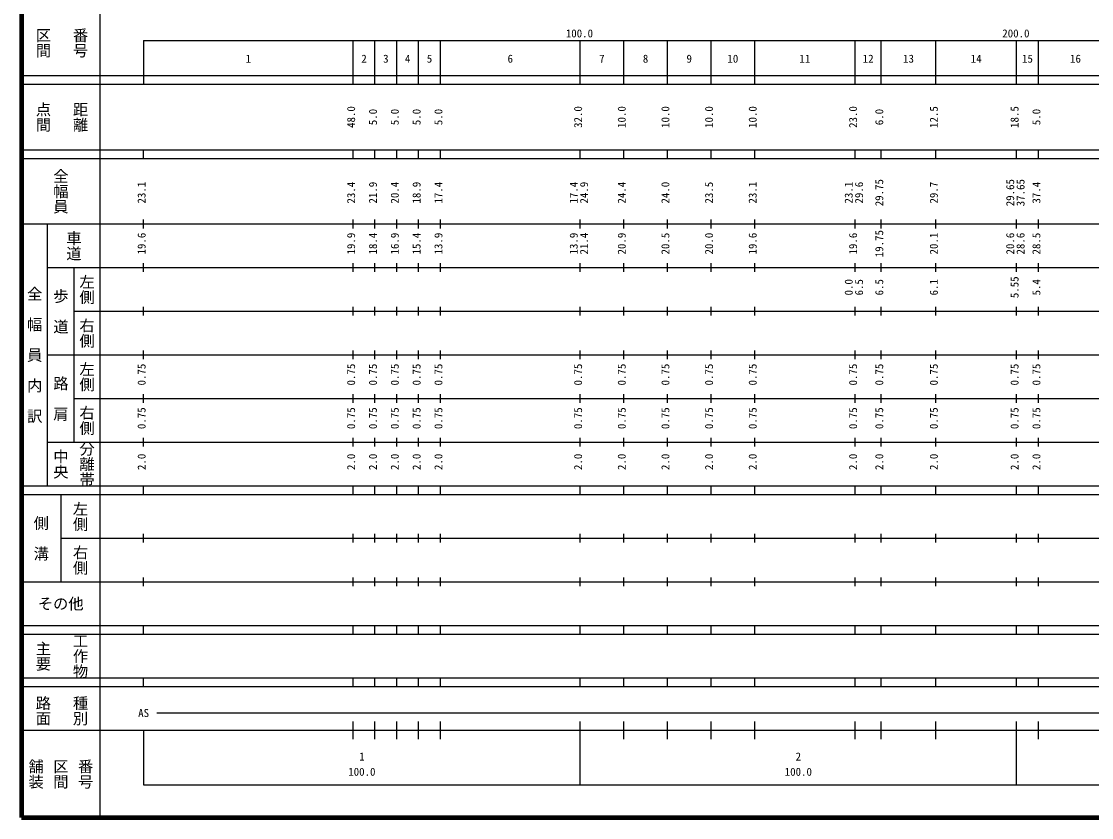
# Model space of a CAD drawing. Units: millimetres on the paper, enlarged 1000 times. Extents: x 40000 to 680000, y 20000 to 380000.
# Drawn here: x 40000 to 285190, y 20000 to 202409 of the extents above; entities that cross this region are included whole.
import ezdxf
from ezdxf.enums import TextEntityAlignment as Align

# ---------------------------------------------------------------- set-up
doc = ezdxf.new("R2010")
doc.units = ezdxf.units.MM
doc.header["$LTSCALE"] = 1000
doc.layers.add('M-TTL', color=2, linetype='Continuous', lineweight=140)
doc.layers.add('M-TTL-BAND', color=7, linetype='Continuous', lineweight=25)
doc.styles.add('@ＭＳ ゴシック', font='')
doc.styles.add('ＭＳ ゴシック', font='')
doc.styles.get('@ＭＳ ゴシック').set_extended_font_data('@MS Gothic')
doc.styles.get('ＭＳ ゴシック').set_extended_font_data('MS Gothic')

msp = doc.modelspace()

# ---------------------------------------------------------------- linework, layer by layer
at = {"layer": 'M-TTL'}
for p, q in [((40000, 380000), (40000, 20000)), ((40000, 20000), (680000, 20000))]:
    msp.add_line(p, q, dxfattribs=at)
at = {"layer": 'M-TTL-BAND'}
for p, q in [((58000, 370000), (58000, 20000)), ((68000, 198000), (579000, 198000)), ((68000, 198000), (68000, 188000)), ((116000, 188000), (116000, 198000)), ((121000, 188000), (121000, 198000)), ((126000, 188000), (126000, 198000)), ((131000, 188000), (131000, 198000)), ((136000, 188000), (136000, 198000)), ((168000, 188000), (168000, 198000)), ((178000, 188000), (178000, 198000)), ((188000, 188000), (188000, 198000)), ((198000, 188000), (198000, 198000)), ((208000, 188000), (208000, 198000)), ((231000, 188000), (231000, 198000)), ((237000, 188000), (237000, 198000)), ((249500, 188000), (249500, 198000)), ((268000, 188000), (268000, 198000)), ((273000, 188000), (273000, 198000)), ((40000, 190000), (579000, 190000)), ((40000, 188000), (579000, 188000)), ((40000, 173000), (579000, 173000)), ((68000, 171000), (68000, 173000)), ((116000, 171000), (116000, 173000)), ((121000, 171000), (121000, 173000)), ((126000, 171000), (126000, 173000)), ((131000, 171000), (131000, 173000)), ((136000, 171000), (136000, 173000)), ((168000, 171000), (168000, 173000)), ((178000, 171000), (178000, 173000)), ((188000, 171000), (188000, 173000)), ((198000, 171000), (198000, 173000)), ((208000, 171000), (208000, 173000)), ((231000, 171000), (231000, 173000)), ((237000, 171000), (237000, 173000)), ((249500, 171000), (249500, 173000)), ((268000, 171000), (268000, 173000)), ((273000, 171000), (273000, 173000)), ((40000, 171000), (579000, 171000)), ((68000, 155000), (68000, 157000)), ((116000, 155000), (116000, 157000)), ((121000, 155000), (121000, 157000)), ((126000, 155000), (126000, 157000)), ((131000, 155000), (131000, 157000)), ((136000, 155000), (136000, 157000)), ((168000, 155000), (168000, 157000)), ((178000, 155000), (178000, 157000)), ((188000, 155000), (188000, 157000)), ((198000, 155000), (198000, 157000)), ((208000, 155000), (208000, 157000)), ((231000, 155000), (231000, 157000)), ((237000, 155000), (237000, 157000)), ((249500, 155000), (249500, 157000)), ((268000, 155000), (268000, 157000)), ((273000, 155000), (273000, 157000)), ((40000, 156000), (579000, 156000)), ((46000, 96000), (46000, 156000)), ((46000, 146000), (579000, 146000)), ((52000, 146000), (52000, 106000)), ((68000, 145000), (68000, 147000)), ((116000, 145000), (116000, 147000)), ((121000, 145000), (121000, 147000)), ((126000, 145000), (126000, 147000)), ((131000, 145000), (131000, 147000)), ((136000, 145000), (136000, 147000)), ((168000, 145000), (168000, 147000)), ((178000, 145000), (178000, 147000)), ((188000, 145000), (188000, 147000)), ((198000, 145000), (198000, 147000)), ((208000, 145000), (208000, 147000)), ((231000, 145000), (231000, 147000)), ((237000, 145000), (237000, 147000)), ((249500, 145000), (249500, 147000)), ((268000, 145000), (268000, 147000)), ((273000, 145000), (273000, 147000)), ((52000, 136000), (579000, 136000)), ((68000, 135000), (68000, 137000)), ((116000, 135000), (116000, 137000)), ((121000, 135000), (121000, 137000)), ((126000, 135000), (126000, 137000)), ((131000, 135000), (131000, 137000)), ((136000, 135000), (136000, 137000)), ((168000, 135000), (168000, 137000)), ((178000, 135000), (178000, 137000)), ((188000, 135000), (188000, 137000)), ((198000, 135000), (198000, 137000)), ((208000, 135000), (208000, 137000)), ((231000, 135000), (231000, 137000)), ((237000, 135000), (237000, 137000)), ((249500, 135000), (249500, 137000)), ((268000, 135000), (268000, 137000)), ((273000, 135000), (273000, 137000)), ((46000, 126000), (579000, 126000)), ((68000, 125000), (68000, 127000)), ((116000, 125000), (116000, 127000)), ((121000, 125000), (121000, 127000)), ((126000, 125000), (126000, 127000)), ((131000, 125000), (131000, 127000)), ((136000, 125000), (136000, 127000)), ((168000, 125000), (168000, 127000)), ((178000, 125000), (178000, 127000)), ((188000, 125000), (188000, 127000)), ((198000, 125000), (198000, 127000)), ((208000, 125000), (208000, 127000)), ((231000, 125000), (231000, 127000)), ((237000, 125000), (237000, 127000)), ((249500, 125000), (249500, 127000)), ((268000, 125000), (268000, 127000)), ((273000, 125000), (273000, 127000)), ((52000, 116000), (579000, 116000)), ((68000, 115000), (68000, 117000)), ((116000, 115000), (116000, 117000)), ((121000, 115000), (121000, 117000)), ((126000, 115000), (126000, 117000)), ((131000, 115000), (131000, 117000)), ((136000, 115000), (136000, 117000)), ((168000, 115000), (168000, 117000)), ((178000, 115000), (178000, 117000)), ((188000, 115000), (188000, 117000)), ((198000, 115000), (198000, 117000)), ((208000, 115000), (208000, 117000)), ((231000, 115000), (231000, 117000)), ((237000, 115000), (237000, 117000)), ((249500, 115000), (249500, 117000)), ((268000, 115000), (268000, 117000)), ((273000, 115000), (273000, 117000)), ((46000, 106000), (579000, 106000)), ((68000, 105000), (68000, 107000)), ((116000, 105000), (116000, 107000)), ((121000, 105000), (121000, 107000)), ((126000, 105000), (126000, 107000)), ((131000, 105000), (131000, 107000)), ((136000, 105000), (136000, 107000)), ((168000, 105000), (168000, 107000)), ((178000, 105000), (178000, 107000)), ((188000, 105000), (188000, 107000)), ((198000, 105000), (198000, 107000)), ((208000, 105000), (208000, 107000)), ((231000, 105000), (231000, 107000)), ((237000, 105000), (237000, 107000)), ((249500, 105000), (249500, 107000)), ((268000, 105000), (268000, 107000)), ((273000, 105000), (273000, 107000)), ((40000, 96000), (579000, 96000)), ((68000, 94000), (68000, 96000)), ((116000, 94000), (116000, 96000)), ((121000, 94000), (121000, 96000)), ((126000, 94000), (126000, 96000)), ((131000, 94000), (131000, 96000)), ((136000, 94000), (136000, 96000)), ((168000, 94000), (168000, 96000)), ((178000, 94000), (178000, 96000)), ((188000, 94000), (188000, 96000)), ((198000, 94000), (198000, 96000)), ((208000, 94000), (208000, 96000)), ((231000, 94000), (231000, 96000)), ((237000, 94000), (237000, 96000)), ((249500, 94000), (249500, 96000)), ((268000, 94000), (268000, 96000)), ((273000, 94000), (273000, 96000)), ((40000, 94000), (579000, 94000)), ((49000, 94000), (49000, 74000)), ((49000, 84000), (579000, 84000)), ((68000, 83000), (68000, 85000)), ((116000, 83000), (116000, 85000)), ((121000, 83000), (121000, 85000)), ((126000, 83000), (126000, 85000)), ((131000, 83000), (131000, 85000)), ((136000, 83000), (136000, 85000)), ((168000, 83000), (168000, 85000)), ((178000, 83000), (178000, 85000)), ((188000, 83000), (188000, 85000)), ((198000, 83000), (198000, 85000)), ((208000, 83000), (208000, 85000)), ((231000, 83000), (231000, 85000)), ((237000, 83000), (237000, 85000)), ((249500, 83000), (249500, 85000)), ((268000, 83000), (268000, 85000)), ((273000, 83000), (273000, 85000)), ((40000, 74000), (579000, 74000)), ((68000, 73000), (68000, 75000)), ((116000, 73000), (116000, 75000)), ((121000, 73000), (121000, 75000)), ((126000, 73000), (126000, 75000)), ((131000, 73000), (131000, 75000)), ((136000, 73000), (136000, 75000)), ((168000, 73000), (168000, 75000)), ((178000, 73000), (178000, 75000)), ((188000, 73000), (188000, 75000)), ((198000, 73000), (198000, 75000)), ((208000, 73000), (208000, 75000)), ((231000, 73000), (231000, 75000)), ((237000, 73000), (237000, 75000)), ((249500, 73000), (249500, 75000)), ((268000, 73000), (268000, 75000)), ((273000, 73000), (273000, 75000)), ((40000, 64000), (579000, 64000)), ((68000, 62000), (68000, 64000)), ((116000, 62000), (116000, 64000)), ((121000, 62000), (121000, 64000)), ((126000, 62000), (126000, 64000)), ((131000, 62000), (131000, 64000)), ((136000, 62000), (136000, 64000)), ((168000, 62000), (168000, 64000)), ((178000, 62000), (178000, 64000)), ((188000, 62000), (188000, 64000)), ((198000, 62000), (198000, 64000)), ((208000, 62000), (208000, 64000)), ((231000, 62000), (231000, 64000)), ((237000, 62000), (237000, 64000)), ((249500, 62000), (249500, 64000)), ((268000, 62000), (268000, 64000)), ((273000, 62000), (273000, 64000)), ((40000, 62000), (579000, 62000)), ((40000, 52000), (579000, 52000)), ((68000, 50000), (68000, 52000)), ((116000, 50000), (116000, 52000)), ((121000, 50000), (121000, 52000)), ((126000, 50000), (126000, 52000)), ((131000, 50000), (131000, 52000)), ((136000, 50000), (136000, 52000)), ((168000, 50000), (168000, 52000)), ((178000, 50000), (178000, 52000)), ((188000, 50000), (188000, 52000)), ((198000, 50000), (198000, 52000)), ((208000, 50000), (208000, 52000)), ((231000, 50000), (231000, 52000)), ((237000, 50000), (237000, 52000)), ((249500, 50000), (249500, 52000)), ((268000, 50000), (268000, 52000)), ((273000, 50000), (273000, 52000)), ((40000, 50000), (579000, 50000)), ((71000, 44000), (565000, 44000)), ((116000, 38000), (116000, 42000)), ((121000, 38000), (121000, 42000)), ((126000, 38000), (126000, 42000)), ((131000, 38000), (131000, 42000)), ((136000, 38000), (136000, 42000)), ((168000, 27500), (168000, 42000)), ((178000, 38000), (178000, 42000)), ((188000, 38000), (188000, 42000)), ((198000, 38000), (198000, 42000)), ((208000, 38000), (208000, 42000)), ((231000, 38000), (231000, 42000)), ((237000, 38000), (237000, 42000)), ((249500, 38000), (249500, 42000)), ((268000, 27500), (268000, 42000)), ((273000, 38000), (273000, 42000)), ((40000, 40000), (579000, 40000)), ((68000, 40000), (68000, 27500)), ((68000, 27500), (579000, 27500))]:
    msp.add_line(p, q, dxfattribs=at)

# ---------------------------------------------------------------- texts
at = {"layer": 'M-TTL-BAND', "style": '@ＭＳ ゴシック'}
for s, p in [('区間', (45000, 197500)), ('番号', (53500, 197500)), ('点間', (45000, 180500)), ('距離', (53500, 180500)), ('全幅員', (49000, 163500)), ('車道', (52000, 151000)), ('左側', (55000, 141000)), ('全\u3000幅\u3000員\u3000内\u3000訳', (43000, 126000)), ('歩\u3000道', (49000, 136000)), ('右側', (55000, 131000)), ('左側', (55000, 121000)), ('路\u3000肩', (49000, 116000)), ('右側', (55000, 111000)), ('分離帯', (55000, 101000)), ('中央', (49000, 101000)), ('左側', (53500, 89000)), ('側\u3000溝', (44500, 84000)), ('右側', (53500, 79000)), ('工作物', (53500, 57000)), ('主要', (45000, 57000)), ('路面', (45000, 44500)), ('種別', (53500, 44500)), ('舗装', (43333, 30000)), ('区間', (49000, 30000)), ('番号', (54667, 30000))]:
    msp.add_text(s, height=2566, rotation=270, dxfattribs=at).set_placement(p, align=Align.MIDDLE_CENTER)
at = {"layer": 'M-TTL-BAND', "style": 'ＭＳ ゴシック'}
for s, p in [('100.0', (167844, 198195)), ('200.0', (267844, 198195)), ('1', (92000, 192405)), ('2', (118500, 192405)), ('3', (123500, 192405)), ('4', (128500, 192405)), ('5', (133500, 192405)), ('6', (152000, 192405)), ('7', (173000, 192405)), ('8', (183000, 192405)), ('9', (193000, 192405)), ('10', (203000, 192405)), ('11', (219500, 192405)), ('12', (234000, 192405)), ('13', (243250, 192405)), ('14', (258750, 192405)), ('15', (270500, 192405)), ('16', (281500, 192405)), ('AS', (68000, 42500)), ('1', (118000, 32523)), ('2', (218000, 32523)), ('100.0', (118000, 29033)), ('100.0', (218000, 29033))]:
    msp.add_text(s, height=1833, dxfattribs=at).set_placement(p, align=Align.BOTTOM_CENTER)
for s, p in [('48.0', (117000, 180500)), ('5.0', (122000, 180500)), ('5.0', (127000, 180500)), ('5.0', (132000, 180500)), ('5.0', (137000, 180500)), ('32.0', (169000, 180500)), ('10.0', (179000, 180500)), ('10.0', (189000, 180500)), ('10.0', (199000, 180500)), ('10.0', (209000, 180500)), ('23.0', (232000, 180500)), ('6.0', (238000, 180500)), ('12.5', (250500, 180500)), ('18.5', (269000, 180500)), ('5.0', (274000, 180500)), ('23.1', (69000, 163174)), ('23.4', (117000, 163174)), ('21.9', (122000, 163174)), ('20.4', (127000, 163174)), ('18.9', (132000, 163174)), ('17.4', (137000, 163174)), ('17.4', (168000, 163174)), ('24.9', (170370, 163174)), ('24.4', (179000, 163174)), ('24.0', (189000, 163174)), ('23.5', (199000, 163174)), ('23.1', (209000, 163174)), ('23.1', (231000, 163174)), ('29.6', (233370, 163174)), ('29.75', (238000, 163174)), ('29.7', (250500, 163174)), ('29.65', (268000, 163174)), ('37.65', (270370, 163174)), ('37.4', (274000, 163174)), ('19.6', (69000, 151500)), ('19.9', (117000, 151500)), ('18.4', (122000, 151500)), ('16.9', (127000, 151500)), ('15.4', (132000, 151500)), ('13.9', (137000, 151500)), ('13.9', (168000, 151500)), ('21.4', (170370, 151500)), ('20.9', (179000, 151500)), ('20.5', (189000, 151500)), ('20.0', (199000, 151500)), ('19.6', (209000, 151500)), ('19.6', (232000, 151500)), ('19.75', (238000, 151500)), ('20.1', (250500, 151500)), ('20.6', (268000, 151500)), ('28.6', (270370, 151500)), ('28.5', (274000, 151500)), ('0.0', (231000, 141500)), ('6.5', (233370, 141500)), ('6.5', (238000, 141500)), ('6.1', (250500, 141500)), ('5.55', (269000, 141500)), ('5.4', (274000, 141500)), ('0.75', (69000, 121500)), ('0.75', (117000, 121500)), ('0.75', (122000, 121500)), ('0.75', (127000, 121500)), ('0.75', (132000, 121500)), ('0.75', (137000, 121500)), ('0.75', (169000, 121500)), ('0.75', (179000, 121500)), ('0.75', (189000, 121500)), ('0.75', (199000, 121500)), ('0.75', (209000, 121500)), ('0.75', (232000, 121500)), ('0.75', (238000, 121500)), ('0.75', (250500, 121500)), ('0.75', (269000, 121500)), ('0.75', (274000, 121500)), ('0.75', (69000, 111500)), ('0.75', (117000, 111500)), ('0.75', (122000, 111500)), ('0.75', (127000, 111500)), ('0.75', (132000, 111500)), ('0.75', (137000, 111500)), ('0.75', (169000, 111500)), ('0.75', (179000, 111500)), ('0.75', (189000, 111500)), ('0.75', (199000, 111500)), ('0.75', (209000, 111500)), ('0.75', (232000, 111500)), ('0.75', (238000, 111500)), ('0.75', (250500, 111500)), ('0.75', (269000, 111500)), ('0.75', (274000, 111500)), ('2.0', (69000, 101500)), ('2.0', (117000, 101500)), ('2.0', (122000, 101500)), ('2.0', (127000, 101500)), ('2.0', (132000, 101500)), ('2.0', (137000, 101500)), ('2.0', (169000, 101500)), ('2.0', (179000, 101500)), ('2.0', (189000, 101500)), ('2.0', (199000, 101500)), ('2.0', (209000, 101500)), ('2.0', (232000, 101500)), ('2.0', (238000, 101500)), ('2.0', (250500, 101500)), ('2.0', (269000, 101500)), ('2.0', (274000, 101500))]:
    msp.add_text(s, height=1833, rotation=90, dxfattribs=at).set_placement(p, align=Align.BOTTOM_CENTER)
msp.add_text('その他', height=2566, dxfattribs=at).set_placement((49000, 69000), align=Align.MIDDLE_CENTER)

doc.saveas('drawing.dxf')
